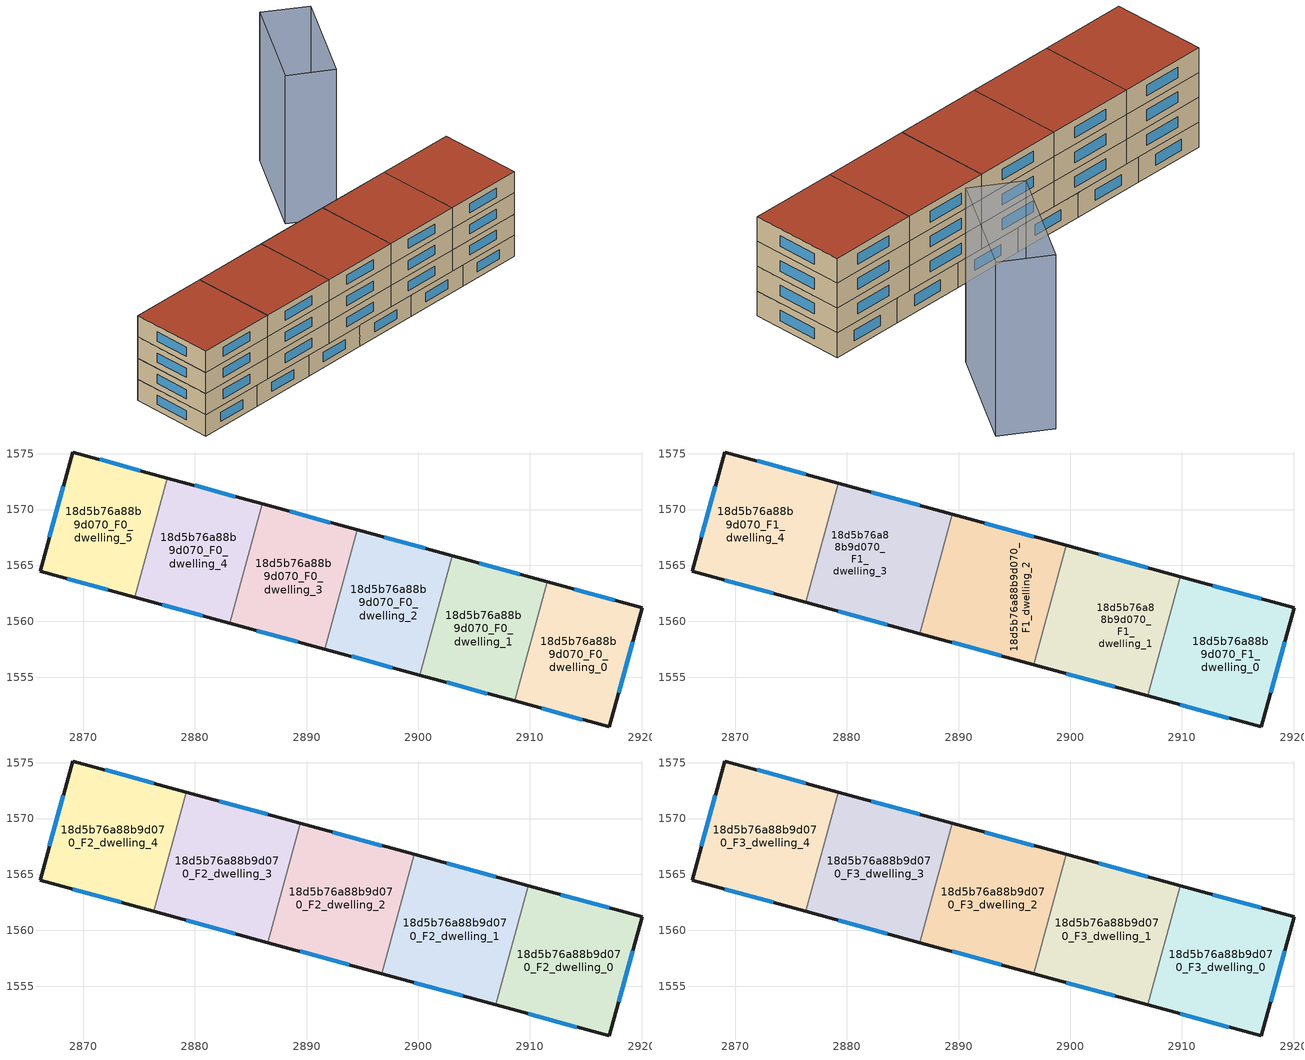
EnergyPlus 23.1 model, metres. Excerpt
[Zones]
18d5b76a88b9d070_F0_dwelling_0
 floor ground (EU_floor_Construction): 2920.03,1561.21 2917.11,1550.54 2908.62,1552.86 2911.53,1563.53 z0
 wall outside (EU_wall_Construction): 2908.62,1552.86 2917.11,1550.54 2920.03,1561.21 2911.53,1563.53 z0:3
 wall to 18d5b76a88b9d070_F0_dwelling_1 (EU_wall_Construction): 2911.53,1563.53 2908.62,1552.86 z0:3
 window (EU_Window_Construction): 2917.6,1561.87 2913.96,1562.87 / 2917.95,1553.59 2919.2,1558.16 / 2911.04,1552.2 2914.69,1551.2 z0.86:2.14
18d5b76a88b9d070_F0_dwelling_1
 floor ground (EU_floor_Construction): 2911.53,1563.53 2908.62,1552.86 2900.12,1555.18 2903.04,1565.86 z0
 wall outside (EU_wall_Construction): 2911.53,1563.53 2903.04,1565.86 / 2900.12,1555.18 2908.62,1552.86 z0:3
 wall to 18d5b76a88b9d070_F0_dwelling_2 (EU_wall_Construction): 2903.04,1565.86 2900.12,1555.18 z0:3
 window (EU_Window_Construction): 2909.11,1564.2 2905.46,1565.19 / 2902.55,1554.52 2906.19,1553.52 z0.86:2.14
18d5b76a88b9d070_F0_dwelling_2
 floor ground (EU_floor_Construction): 2903.04,1565.86 2900.12,1555.18 2891.62,1557.51 2894.54,1568.18 z0
 wall outside (EU_wall_Construction): 2903.04,1565.86 2894.54,1568.18 / 2891.62,1557.51 2900.12,1555.18 z0:3
 wall to 18d5b76a88b9d070_F0_dwelling_3 (EU_wall_Construction): 2894.54,1568.18 2891.62,1557.51 z0:3
 window (EU_Window_Construction): 2900.61,1566.52 2896.97,1567.51 / 2894.05,1556.84 2897.69,1555.85 z0.86:2.14
18d5b76a88b9d070_F0_dwelling_3
 floor ground (EU_floor_Construction): 2894.54,1568.18 2891.62,1557.51 2883.12,1559.83 2886.04,1570.5 z0
 wall outside (EU_wall_Construction): 2894.54,1568.18 2886.04,1570.5 / 2883.12,1559.83 2891.62,1557.51 z0:3
 wall to 18d5b76a88b9d070_F0_dwelling_4 (EU_wall_Construction): 2886.04,1570.5 2883.12,1559.83 z0:3
 window (EU_Window_Construction): 2892.11,1568.84 2888.47,1569.84 / 2885.55,1559.17 2889.19,1558.17 z0.86:2.14
 ceiling adiabatic (EU_roof_Construction): 2891.62,1557.51 2894.54,1568.18 2886.04,1570.5 2883.12,1559.83 z3
18d5b76a88b9d070_F0_dwelling_4
 floor ground (EU_floor_Construction): 2886.04,1570.5 2883.12,1559.83 2874.63,1562.16 2877.54,1572.83 z0
 wall outside (EU_wall_Construction): 2886.04,1570.5 2877.54,1572.83 / 2874.63,1562.16 2883.12,1559.83 z0:3
 wall to 18d5b76a88b9d070_F0_dwelling_5 (EU_wall_Construction): 2877.54,1572.83 2874.63,1562.16 z0:3
 window (EU_Window_Construction): 2883.61,1571.17 2879.97,1572.16 / 2877.05,1561.49 2880.7,1560.5 z0.86:2.14
18d5b76a88b9d070_F0_dwelling_5
 floor ground (EU_floor_Construction): 2877.54,1572.83 2874.63,1562.16 2866.13,1564.48 2869.05,1575.15 z0
 wall outside (EU_wall_Construction): 2877.54,1572.83 2869.05,1575.15 2866.13,1564.48 2874.63,1562.16 z0:3
 window (EU_Window_Construction): 2868.56,1563.82 2872.2,1562.82 / 2868.21,1572.1 2866.96,1567.53 / 2875.12,1573.49 2871.47,1574.49 z0.86:2.14
18d5b76a88b9d070_F1_dwelling_0
 floor to 18d5b76a88b9d070_F0_dwelling_0 (EU_floor_Construction): 2920.03,1561.21 2917.11,1550.54 2908.62,1552.86 2911.53,1563.53 z3
 floor to 18d5b76a88b9d070_F0_dwelling_1 (EU_floor_Construction): 2911.53,1563.53 2908.62,1552.86 2906.92,1553.33 2909.83,1564 z3
 wall outside (EU_wall_Construction): 2906.92,1553.33 2917.11,1550.54 2920.03,1561.21 2909.83,1564 z3:6
 wall to 18d5b76a88b9d070_F1_dwelling_1 (EU_wall_Construction): 2909.83,1564 2906.92,1553.33 z3:6
 window (EU_Window_Construction): 2917.12,1562 2912.75,1563.2 / 2917.95,1553.59 2919.2,1558.16 / 2909.83,1552.53 2914.2,1551.33 z3.86:5.14
18d5b76a88b9d070_F1_dwelling_1
 floor to 18d5b76a88b9d070_F0_dwelling_1 (EU_floor_Construction): 2909.83,1564 2906.92,1553.33 2900.12,1555.19 2903.04,1565.86 z3
 floor to 18d5b76a88b9d070_F0_dwelling_2 (EU_floor_Construction): 2903.04,1565.86 2900.12,1555.19 2896.72,1556.12 2899.64,1566.78 z3
 wall outside (EU_wall_Construction): 2909.83,1564 2899.64,1566.79 / 2896.72,1556.12 2906.92,1553.33 z3:6
 wall to 18d5b76a88b9d070_F1_dwelling_2 (EU_wall_Construction): 2899.64,1566.79 2896.72,1556.12 z3:6
 window (EU_Window_Construction): 2906.92,1564.79 2902.55,1565.99 / 2899.63,1555.32 2904,1554.12 z3.86:5.14
18d5b76a88b9d070_F1_dwelling_2
 floor to 18d5b76a88b9d070_F0_dwelling_2 (EU_floor_Construction): 2899.64,1566.78 2896.72,1556.12 2891.62,1557.51 2894.54,1568.18 z3
 floor adiabatic (EU_floor_Construction): 2894.54,1568.18 2891.62,1557.51 2886.52,1558.9 2889.44,1569.57 z3
 wall outside (EU_wall_Construction): 2899.64,1566.79 2889.44,1569.57 / 2886.52,1558.9 2896.72,1556.12 z3:6
 wall to 18d5b76a88b9d070_F1_dwelling_3 (EU_wall_Construction): 2889.44,1569.57 2886.52,1558.9 z3:6
 window (EU_Window_Construction): 2896.72,1567.58 2892.35,1568.78 / 2889.44,1558.11 2893.81,1556.91 z3.86:5.14
18d5b76a88b9d070_F1_dwelling_3
 floor to 18d5b76a88b9d070_F0_dwelling_4 (EU_floor_Construction): 2886.04,1570.5 2883.12,1559.83 2876.33,1561.69 2879.24,1572.36 z3
 floor adiabatic (EU_floor_Construction): 2889.44,1569.57 2886.52,1558.9 2883.12,1559.83 2886.04,1570.5 z3
 wall outside (EU_wall_Construction): 2889.44,1569.57 2879.24,1572.36 / 2876.33,1561.69 2886.52,1558.9 z3:6
 wall to 18d5b76a88b9d070_F1_dwelling_4 (EU_wall_Construction): 2879.24,1572.36 2876.33,1561.69 z3:6
 window (EU_Window_Construction): 2886.53,1570.37 2882.16,1571.57 / 2879.24,1560.9 2883.61,1559.7 z3.86:5.14
18d5b76a88b9d070_F1_dwelling_4
 floor to 18d5b76a88b9d070_F0_dwelling_4 (EU_floor_Construction): 2879.24,1572.36 2876.33,1561.69 2874.63,1562.16 2877.54,1572.83 z3
 floor to 18d5b76a88b9d070_F0_dwelling_5 (EU_floor_Construction): 2877.54,1572.83 2874.63,1562.16 2866.13,1564.48 2869.05,1575.15 z3
 wall outside (EU_wall_Construction): 2879.24,1572.36 2869.05,1575.15 2866.13,1564.48 2876.33,1561.69 z3:6
 window (EU_Window_Construction): 2869.04,1563.68 2873.41,1562.49 / 2868.21,1572.1 2866.96,1567.53 / 2876.33,1573.16 2871.96,1574.35 z3.86:5.14
18d5b76a88b9d070_F2_dwelling_0
 floor to 18d5b76a88b9d070_F1_dwelling_0 (EU_floor_Construction): 2920.03,1561.21 2917.11,1550.54 2906.92,1553.33 2909.83,1564 z6
 wall outside (EU_wall_Construction): 2906.92,1553.33 2917.11,1550.54 2920.03,1561.21 2909.83,1564 z6:9
 wall to 18d5b76a88b9d070_F2_dwelling_1 (EU_wall_Construction): 2909.83,1564 2906.92,1553.33 z6:9
 window (EU_Window_Construction): 2917.12,1562 2912.75,1563.2 / 2917.95,1553.59 2919.2,1558.16 / 2909.83,1552.53 2914.2,1551.33 z6.86:8.14
18d5b76a88b9d070_F2_dwelling_1
 floor to 18d5b76a88b9d070_F1_dwelling_1 (EU_floor_Construction): 2909.83,1564 2906.92,1553.33 2896.72,1556.12 2899.64,1566.79 z6
 wall outside (EU_wall_Construction): 2909.83,1564 2899.64,1566.79 / 2896.72,1556.12 2906.92,1553.33 z6:9
 wall to 18d5b76a88b9d070_F2_dwelling_2 (EU_wall_Construction): 2899.64,1566.79 2896.72,1556.12 z6:9
 window (EU_Window_Construction): 2906.92,1564.79 2902.55,1565.99 / 2899.63,1555.32 2904,1554.12 z6.86:8.14
18d5b76a88b9d070_F2_dwelling_2
 floor to 18d5b76a88b9d070_F1_dwelling_2 (EU_floor_Construction): 2899.64,1566.79 2896.72,1556.12 2886.52,1558.9 2889.44,1569.57 z6
 wall outside (EU_wall_Construction): 2899.64,1566.79 2889.44,1569.57 / 2886.52,1558.9 2896.72,1556.12 z6:9
 wall to 18d5b76a88b9d070_F2_dwelling_3 (EU_wall_Construction): 2889.44,1569.57 2886.52,1558.9 z6:9
 window (EU_Window_Construction): 2896.72,1567.58 2892.35,1568.78 / 2889.44,1558.11 2893.81,1556.91 z6.86:8.14
18d5b76a88b9d070_F2_dwelling_3
 floor to 18d5b76a88b9d070_F1_dwelling_3 (EU_floor_Construction): 2889.44,1569.57 2886.52,1558.9 2876.33,1561.69 2879.24,1572.36 z6
 wall outside (EU_wall_Construction): 2889.44,1569.57 2879.24,1572.36 / 2876.33,1561.69 2886.52,1558.9 z6:9
 wall to 18d5b76a88b9d070_F2_dwelling_4 (EU_wall_Construction): 2879.24,1572.36 2876.33,1561.69 z6:9
 window (EU_Window_Construction): 2886.53,1570.37 2882.16,1571.57 / 2879.24,1560.9 2883.61,1559.7 z6.86:8.14
18d5b76a88b9d070_F2_dwelling_4
 floor to 18d5b76a88b9d070_F1_dwelling_4 (EU_floor_Construction): 2879.24,1572.36 2876.33,1561.69 2866.13,1564.48 2869.05,1575.15 z6
 wall outside (EU_wall_Construction): 2879.24,1572.36 2869.05,1575.15 2866.13,1564.48 2876.33,1561.69 z6:9
 window (EU_Window_Construction): 2869.04,1563.68 2873.41,1562.49 / 2868.21,1572.1 2866.96,1567.53 / 2876.33,1573.16 2871.96,1574.35 z6.86:8.14
18d5b76a88b9d070_F3_dwelling_0
 floor to 18d5b76a88b9d070_F2_dwelling_0 (EU_floor_Construction): 2920.03,1561.21 2917.11,1550.54 2906.92,1553.33 2909.83,1564 z9
 wall outside (EU_wall_Construction): 2906.92,1553.33 2917.11,1550.54 2920.03,1561.21 2909.83,1564 z9:12
 wall to 18d5b76a88b9d070_F3_dwelling_1 (EU_wall_Construction): 2909.83,1564 2906.92,1553.33 z9:12
 window (EU_Window_Construction): 2917.12,1562 2912.75,1563.2 / 2917.95,1553.59 2919.2,1558.16 / 2909.83,1552.53 2914.2,1551.33 z9.86:11.14
 roof outside (EU_roof_Construction): 2917.11,1550.54 2920.03,1561.21 2909.83,1564 2906.92,1553.33 z12
18d5b76a88b9d070_F3_dwelling_1
 floor to 18d5b76a88b9d070_F2_dwelling_1 (EU_floor_Construction): 2909.83,1564 2906.92,1553.33 2896.72,1556.12 2899.64,1566.79 z9
 wall outside (EU_wall_Construction): 2909.83,1564 2899.64,1566.79 / 2896.72,1556.12 2906.92,1553.33 z9:12
 wall to 18d5b76a88b9d070_F3_dwelling_2 (EU_wall_Construction): 2899.64,1566.79 2896.72,1556.12 z9:12
 window (EU_Window_Construction): 2906.92,1564.79 2902.55,1565.99 / 2899.63,1555.32 2904,1554.12 z9.86:11.14
 roof outside (EU_roof_Construction): 2906.92,1553.33 2909.83,1564 2899.64,1566.79 2896.72,1556.12 z12
18d5b76a88b9d070_F3_dwelling_2
 floor to 18d5b76a88b9d070_F2_dwelling_2 (EU_floor_Construction): 2899.64,1566.79 2896.72,1556.12 2886.52,1558.9 2889.44,1569.57 z9
 wall outside (EU_wall_Construction): 2899.64,1566.79 2889.44,1569.57 / 2886.52,1558.9 2896.72,1556.12 z9:12
 wall to 18d5b76a88b9d070_F3_dwelling_3 (EU_wall_Construction): 2889.44,1569.57 2886.52,1558.9 z9:12
 window (EU_Window_Construction): 2896.72,1567.58 2892.35,1568.78 / 2889.44,1558.11 2893.81,1556.91 z9.86:11.14
 roof outside (EU_roof_Construction): 2896.72,1556.12 2899.64,1566.79 2889.44,1569.57 2886.52,1558.9 z12
18d5b76a88b9d070_F3_dwelling_3
 floor to 18d5b76a88b9d070_F2_dwelling_3 (EU_floor_Construction): 2889.44,1569.57 2886.52,1558.9 2876.33,1561.69 2879.24,1572.36 z9
 wall outside (EU_wall_Construction): 2889.44,1569.57 2879.24,1572.36 / 2876.33,1561.69 2886.52,1558.9 z9:12
 wall to 18d5b76a88b9d070_F3_dwelling_4 (EU_wall_Construction): 2879.24,1572.36 2876.33,1561.69 z9:12
 window (EU_Window_Construction): 2886.53,1570.37 2882.16,1571.57 / 2879.24,1560.9 2883.61,1559.7 z9.86:11.14
 roof outside (EU_roof_Construction): 2886.52,1558.9 2889.44,1569.57 2879.24,1572.36 2876.33,1561.69 z12
18d5b76a88b9d070_F3_dwelling_4
 floor to 18d5b76a88b9d070_F2_dwelling_4 (EU_floor_Construction): 2879.24,1572.36 2876.33,1561.69 2866.13,1564.48 2869.05,1575.15 z9
 wall outside (EU_wall_Construction): 2879.24,1572.36 2869.05,1575.15 2866.13,1564.48 2876.33,1561.69 z9:12
 window (EU_Window_Construction): 2869.04,1563.68 2873.41,1562.49 / 2868.21,1572.1 2866.96,1567.53 / 2876.33,1573.16 2871.96,1574.35 z9.86:11.14
 roof outside (EU_roof_Construction): 2876.33,1561.69 2879.24,1572.36 2869.05,1575.15 2866.13,1564.48 z12
shading: 2910.49,1577.65 2920.98,1586.69 / 2920.98,1586.69 2925.01,1582.01 / 2925.01,1582.01 2914.52,1572.97 / 2914.52,1572.97 2910.49,1577.65 z0:21
[Building]
EU S2 Campaign: North Axis=0; Terrain=City; Solar Distribution=FullExterior
[Site:Location]
Helsinki-Vantaa.AP: Latitude=60.317; Longitude=24.963; Time Zone=2; Elevation=54.6
[SizingPeriod:WeatherFileDays]
AnnualSizingPeriod: Begin Month=1; Begin Day of Month=1; End Month=12; End Day of Month=31; Day of Week for Start Day=Monday; Use Weather File Daylight Saving Period=No; Use Weather File Rain and Snow Indicators=No
[MATERIAL]
EU_InternalMass_Material: Roughness=MediumRough; Thickness=0.1; Conductivity=1; Density=1800; Specific Heat=900; Thermal Absorptance=0.9; Solar Absorptance=0.7; Visible Absorptance=0.7
[MATERIAL:NOMASS] Roughness=MediumRough; Thermal Absorptance=0.9; Solar Absorptance=0.7; Visible Absorptance=0.7
Name | Thermal Resistance
EU_wall_NoMass | 5.91765
EU_roof_NoMass | 11.1778
EU_floor_NoMass | 6.2875
[WINDOWMATERIAL:SIMPLEGLAZINGSYSTEM]
EU_Window_SimpleGlazing: UFactor=0.994035; Solar Heat Gain Coefficient=0.7; Visible Transmittance=0.7
[CONSTRUCTION]
EU_wall_Construction: EU_wall_NoMass
EU_roof_Construction: EU_roof_NoMass
EU_floor_Construction: EU_floor_NoMass
EU_Window_Construction: EU_Window_SimpleGlazing
EU_InternalMass_Construction: EU_InternalMass_Material
[ZONE] Type=1; Multiplier=1; Ceiling Height=autocalculate; Floor Area=autocalculate; Part of Total Floor Area=Yes
Name | Volume
18d5b76a88b9d070_F0_dwelling_0; 18d5b76a88b9d070_F0_dwelling_3 | 292.334
18d5b76a88b9d070_F1_dwelling_0; 18d5b76a88b9d070_F2_dwelling_0; 18d5b76a88b9d070_F3_dwelling_0; 18d5b76a88b9d070_F1_dwelling_1; 18d5b76a88b9d070_F2_dwelling_1; 18d5b76a88b9d070_F3_dwelling_1; 18d5b76a88b9d070_F1_dwelling_3; 18d5b76a88b9d070_F2_dwelling_3; 18d5b76a88b9d070_F3_dwelling_3 | 350.821
18d5b76a88b9d070_F0_dwelling_1 | 292.366
18d5b76a88b9d070_F0_dwelling_2; 18d5b76a88b9d070_F0_dwelling_5 | 292.333
18d5b76a88b9d070_F1_dwelling_2; 18d5b76a88b9d070_F2_dwelling_2; 18d5b76a88b9d070_F3_dwelling_2 | 350.78
18d5b76a88b9d070_F0_dwelling_4 | 292.365
18d5b76a88b9d070_F1_dwelling_4; 18d5b76a88b9d070_F2_dwelling_4; 18d5b76a88b9d070_F3_dwelling_4 | 350.822
[INTERNALMASS] Construction=EU_InternalMass_Construction
Name | Zone or ZoneList | Surface Area
18d5b76a88b9d070_F0_dwelling_0_EU_InternalMass | 18d5b76a88b9d070_F0_dwelling_0 | 97.4444
18d5b76a88b9d070_F0_dwelling_1_EU_InternalMass | 18d5b76a88b9d070_F0_dwelling_1 | 97.4551
18d5b76a88b9d070_F0_dwelling_2_EU_InternalMass | 18d5b76a88b9d070_F0_dwelling_2 | 97.4444
18d5b76a88b9d070_F0_dwelling_3_EU_InternalMass | 18d5b76a88b9d070_F0_dwelling_3 | 97.4444
18d5b76a88b9d070_F0_dwelling_4_EU_InternalMass | 18d5b76a88b9d070_F0_dwelling_4 | 97.4551
18d5b76a88b9d070_F0_dwelling_5_EU_InternalMass | 18d5b76a88b9d070_F0_dwelling_5 | 97.4444
18d5b76a88b9d070_F1_dwelling_0_EU_InternalMass | 18d5b76a88b9d070_F1_dwelling_0 | 116.94
18d5b76a88b9d070_F1_dwelling_1_EU_InternalMass | 18d5b76a88b9d070_F1_dwelling_1 | 116.94
18d5b76a88b9d070_F1_dwelling_2_EU_InternalMass | 18d5b76a88b9d070_F1_dwelling_2 | 116.927
18d5b76a88b9d070_F1_dwelling_3_EU_InternalMass | 18d5b76a88b9d070_F1_dwelling_3 | 116.94
18d5b76a88b9d070_F1_dwelling_4_EU_InternalMass | 18d5b76a88b9d070_F1_dwelling_4 | 116.94
18d5b76a88b9d070_F2_dwelling_0_EU_InternalMass | 18d5b76a88b9d070_F2_dwelling_0 | 116.94
18d5b76a88b9d070_F2_dwelling_1_EU_InternalMass | 18d5b76a88b9d070_F2_dwelling_1 | 116.94
18d5b76a88b9d070_F2_dwelling_2_EU_InternalMass | 18d5b76a88b9d070_F2_dwelling_2 | 116.927
18d5b76a88b9d070_F2_dwelling_3_EU_InternalMass | 18d5b76a88b9d070_F2_dwelling_3 | 116.94
18d5b76a88b9d070_F2_dwelling_4_EU_InternalMass | 18d5b76a88b9d070_F2_dwelling_4 | 116.94
18d5b76a88b9d070_F3_dwelling_0_EU_InternalMass | 18d5b76a88b9d070_F3_dwelling_0 | 116.94
18d5b76a88b9d070_F3_dwelling_1_EU_InternalMass | 18d5b76a88b9d070_F3_dwelling_1 | 116.94
18d5b76a88b9d070_F3_dwelling_2_EU_InternalMass | 18d5b76a88b9d070_F3_dwelling_2 | 116.927
18d5b76a88b9d070_F3_dwelling_3_EU_InternalMass | 18d5b76a88b9d070_F3_dwelling_3 | 116.94
18d5b76a88b9d070_F3_dwelling_4_EU_InternalMass | 18d5b76a88b9d070_F3_dwelling_4 | 116.94
[OTHEREQUIPMENT] Fuel Type=Electricity; Design Level Calculation Method=Watts/Area; Power per Zone Floor Area=1; Fraction Latent=0; Fraction Radiant=0; Fraction Lost=0; Carbon Dioxide Generation Rate=0; EndUse Subcategory=EU_Step8_InternalGains
Name | Zone or ZoneList or Space or SpaceList | Schedule
EU_Step8_InternalGain_18d5b76a88b9d070_F0_dwelling_0_f000 | 18d5b76a88b9d070_F0_dwelling_0 | EU_Step8_GainSchedule_18d5b76a88b9d070_F0_dwelling_0_f000
EU_Step8_InternalGain_18d5b76a88b9d070_F0_dwelling_1_f000 | 18d5b76a88b9d070_F0_dwelling_1 | EU_Step8_GainSchedule_18d5b76a88b9d070_F0_dwelling_1_f000
EU_Step8_InternalGain_18d5b76a88b9d070_F0_dwelling_2_f000 | 18d5b76a88b9d070_F0_dwelling_2 | EU_Step8_GainSchedule_18d5b76a88b9d070_F0_dwelling_2_f000
EU_Step8_InternalGain_18d5b76a88b9d070_F0_dwelling_3_f000 | 18d5b76a88b9d070_F0_dwelling_3 | EU_Step8_GainSchedule_18d5b76a88b9d070_F0_dwelling_3_f000
EU_Step8_InternalGain_18d5b76a88b9d070_F0_dwelling_4_f000 | 18d5b76a88b9d070_F0_dwelling_4 | EU_Step8_GainSchedule_18d5b76a88b9d070_F0_dwelling_4_f000
EU_Step8_InternalGain_18d5b76a88b9d070_F0_dwelling_5_f000 | 18d5b76a88b9d070_F0_dwelling_5 | EU_Step8_GainSchedule_18d5b76a88b9d070_F0_dwelling_5_f000
EU_Step8_InternalGain_18d5b76a88b9d070_F1_dwelling_0_f000 | 18d5b76a88b9d070_F1_dwelling_0 | EU_Step8_GainSchedule_18d5b76a88b9d070_F1_dwelling_0_f000
EU_Step8_InternalGain_18d5b76a88b9d070_F1_dwelling_1_f000 | 18d5b76a88b9d070_F1_dwelling_1 | EU_Step8_GainSchedule_18d5b76a88b9d070_F1_dwelling_1_f000
EU_Step8_InternalGain_18d5b76a88b9d070_F1_dwelling_2_f000 | 18d5b76a88b9d070_F1_dwelling_2 | EU_Step8_GainSchedule_18d5b76a88b9d070_F1_dwelling_2_f000
EU_Step8_InternalGain_18d5b76a88b9d070_F1_dwelling_3_f000 | 18d5b76a88b9d070_F1_dwelling_3 | EU_Step8_GainSchedule_18d5b76a88b9d070_F1_dwelling_3_f000
EU_Step8_InternalGain_18d5b76a88b9d070_F1_dwelling_4_f000 | 18d5b76a88b9d070_F1_dwelling_4 | EU_Step8_GainSchedule_18d5b76a88b9d070_F1_dwelling_4_f000
EU_Step8_InternalGain_18d5b76a88b9d070_F2_dwelling_0_f000 | 18d5b76a88b9d070_F2_dwelling_0 | EU_Step8_GainSchedule_18d5b76a88b9d070_F2_dwelling_0_f000
EU_Step8_InternalGain_18d5b76a88b9d070_F2_dwelling_1_f000 | 18d5b76a88b9d070_F2_dwelling_1 | EU_Step8_GainSchedule_18d5b76a88b9d070_F2_dwelling_1_f000
EU_Step8_InternalGain_18d5b76a88b9d070_F2_dwelling_2_f000 | 18d5b76a88b9d070_F2_dwelling_2 | EU_Step8_GainSchedule_18d5b76a88b9d070_F2_dwelling_2_f000
EU_Step8_InternalGain_18d5b76a88b9d070_F2_dwelling_3_f000 | 18d5b76a88b9d070_F2_dwelling_3 | EU_Step8_GainSchedule_18d5b76a88b9d070_F2_dwelling_3_f000
EU_Step8_InternalGain_18d5b76a88b9d070_F2_dwelling_4_f000 | 18d5b76a88b9d070_F2_dwelling_4 | EU_Step8_GainSchedule_18d5b76a88b9d070_F2_dwelling_4_f000
EU_Step8_InternalGain_18d5b76a88b9d070_F3_dwelling_0_f000 | 18d5b76a88b9d070_F3_dwelling_0 | EU_Step8_GainSchedule_18d5b76a88b9d070_F3_dwelling_0_f000
EU_Step8_InternalGain_18d5b76a88b9d070_F3_dwelling_1_f000 | 18d5b76a88b9d070_F3_dwelling_1 | EU_Step8_GainSchedule_18d5b76a88b9d070_F3_dwelling_1_f000
EU_Step8_InternalGain_18d5b76a88b9d070_F3_dwelling_2_f000 | 18d5b76a88b9d070_F3_dwelling_2 | EU_Step8_GainSchedule_18d5b76a88b9d070_F3_dwelling_2_f000
EU_Step8_InternalGain_18d5b76a88b9d070_F3_dwelling_3_f000 | 18d5b76a88b9d070_F3_dwelling_3 | EU_Step8_GainSchedule_18d5b76a88b9d070_F3_dwelling_3_f000
EU_Step8_InternalGain_18d5b76a88b9d070_F3_dwelling_4_f000 | 18d5b76a88b9d070_F3_dwelling_4 | EU_Step8_GainSchedule_18d5b76a88b9d070_F3_dwelling_4_f000
[ZONEVENTILATION:DESIGNFLOWRATE] Schedule=EU_AlwaysOn; Design Flow Rate Calculation Method=AirChanges/Hour; Air Changes per Hour=0.596421; Ventilation Type=Natural; Fan Pressure Rise=0; Fan Total Efficiency=1; Constant Term Coefficient=1; Temperature Term Coefficient=0; Velocity Term Coefficient=0; Velocity Squared Term Coefficient=0; Minimum Indoor Temperature=-100; Maximum Indoor Temperature=100; Delta Temperature=-100; Minimum Outdoor Temperature=-100; Maximum Outdoor Temperature=100; Maximum Wind Speed=40
Name | Zone or ZoneList or Space or SpaceList
EU_ConstantAir_18d5b76a88b9d070_F0_dwelling_0 | 18d5b76a88b9d070_F0_dwelling_0
EU_ConstantAir_18d5b76a88b9d070_F0_dwelling_1 | 18d5b76a88b9d070_F0_dwelling_1
EU_ConstantAir_18d5b76a88b9d070_F0_dwelling_2 | 18d5b76a88b9d070_F0_dwelling_2
EU_ConstantAir_18d5b76a88b9d070_F0_dwelling_3 | 18d5b76a88b9d070_F0_dwelling_3
EU_ConstantAir_18d5b76a88b9d070_F0_dwelling_4 | 18d5b76a88b9d070_F0_dwelling_4
EU_ConstantAir_18d5b76a88b9d070_F0_dwelling_5 | 18d5b76a88b9d070_F0_dwelling_5
EU_ConstantAir_18d5b76a88b9d070_F1_dwelling_0 | 18d5b76a88b9d070_F1_dwelling_0
EU_ConstantAir_18d5b76a88b9d070_F1_dwelling_1 | 18d5b76a88b9d070_F1_dwelling_1
EU_ConstantAir_18d5b76a88b9d070_F1_dwelling_2 | 18d5b76a88b9d070_F1_dwelling_2
EU_ConstantAir_18d5b76a88b9d070_F1_dwelling_3 | 18d5b76a88b9d070_F1_dwelling_3
EU_ConstantAir_18d5b76a88b9d070_F1_dwelling_4 | 18d5b76a88b9d070_F1_dwelling_4
EU_ConstantAir_18d5b76a88b9d070_F2_dwelling_0 | 18d5b76a88b9d070_F2_dwelling_0
EU_ConstantAir_18d5b76a88b9d070_F2_dwelling_1 | 18d5b76a88b9d070_F2_dwelling_1
EU_ConstantAir_18d5b76a88b9d070_F2_dwelling_2 | 18d5b76a88b9d070_F2_dwelling_2
EU_ConstantAir_18d5b76a88b9d070_F2_dwelling_3 | 18d5b76a88b9d070_F2_dwelling_3
EU_ConstantAir_18d5b76a88b9d070_F2_dwelling_4 | 18d5b76a88b9d070_F2_dwelling_4
EU_ConstantAir_18d5b76a88b9d070_F3_dwelling_0 | 18d5b76a88b9d070_F3_dwelling_0
EU_ConstantAir_18d5b76a88b9d070_F3_dwelling_1 | 18d5b76a88b9d070_F3_dwelling_1
EU_ConstantAir_18d5b76a88b9d070_F3_dwelling_2 | 18d5b76a88b9d070_F3_dwelling_2
EU_ConstantAir_18d5b76a88b9d070_F3_dwelling_3 | 18d5b76a88b9d070_F3_dwelling_3
EU_ConstantAir_18d5b76a88b9d070_F3_dwelling_4 | 18d5b76a88b9d070_F3_dwelling_4
[HVACTEMPLATE:THERMOSTAT] Constant Heating Setpoint=20; Constant Cooling Setpoint=50
EU_HeatOnly_18d5b76a88b9d070_F0_dwelling_0; EU_HeatOnly_18d5b76a88b9d070_F0_dwelling_1; EU_HeatOnly_18d5b76a88b9d070_F0_dwelling_2; EU_HeatOnly_18d5b76a88b9d070_F0_dwelling_3; EU_HeatOnly_18d5b76a88b9d070_F0_dwelling_4; EU_HeatOnly_18d5b76a88b9d070_F0_dwelling_5; EU_HeatOnly_18d5b76a88b9d070_F1_dwelling_0; EU_HeatOnly_18d5b76a88b9d070_F1_dwelling_1; EU_HeatOnly_18d5b76a88b9d070_F1_dwelling_2; EU_HeatOnly_18d5b76a88b9d070_F1_dwelling_3; EU_HeatOnly_18d5b76a88b9d070_F1_dwelling_4; EU_HeatOnly_18d5b76a88b9d070_F2_dwelling_0; EU_HeatOnly_18d5b76a88b9d070_F2_dwelling_1; EU_HeatOnly_18d5b76a88b9d070_F2_dwelling_2; EU_HeatOnly_18d5b76a88b9d070_F2_dwelling_3; EU_HeatOnly_18d5b76a88b9d070_F2_dwelling_4; EU_HeatOnly_18d5b76a88b9d070_F3_dwelling_0; EU_HeatOnly_18d5b76a88b9d070_F3_dwelling_1; EU_HeatOnly_18d5b76a88b9d070_F3_dwelling_2; EU_HeatOnly_18d5b76a88b9d070_F3_dwelling_3; EU_HeatOnly_18d5b76a88b9d070_F3_dwelling_4
[HVACTEMPLATE:ZONE:IDEALLOADSAIRSYSTEM] System Availability Schedule=EU_AlwaysOn; Maximum Heating Supply Air Temperature=50; Minimum Cooling Supply Air Temperature=13; Maximum Heating Supply Air Humidity Ratio=0.0156; Minimum Cooling Supply Air Humidity Ratio=0.0077; Heating Limit=NoLimit; Cooling Limit=NoLimit; Heating Availability Schedule=EU_AlwaysOn; Cooling Availability Schedule=EU_CoolingOff; Dehumidification Control Type=ConstantSensibleHeatRatio; Cooling Sensible Heat Ratio=0.7; Dehumidification Setpoint=60; Humidification Control Type=None; Humidification Setpoint=30; Outdoor Air Method=None; Outdoor Air Flow Rate per Person=0.00944; Outdoor Air Flow Rate per Zone Floor Area=0; Outdoor Air Flow Rate per Zone=0; Demand Controlled Ventilation Type=None; Outdoor Air Economizer Type=NoEconomizer; Heat Recovery Type=None; Sensible Heat Recovery Effectiveness=0.7; Latent Heat Recovery Effectiveness=0.65
Name | Template Thermostat
18d5b76a88b9d070_F0_dwelling_0 | EU_HeatOnly_18d5b76a88b9d070_F0_dwelling_0
18d5b76a88b9d070_F0_dwelling_1 | EU_HeatOnly_18d5b76a88b9d070_F0_dwelling_1
18d5b76a88b9d070_F0_dwelling_2 | EU_HeatOnly_18d5b76a88b9d070_F0_dwelling_2
18d5b76a88b9d070_F0_dwelling_3 | EU_HeatOnly_18d5b76a88b9d070_F0_dwelling_3
18d5b76a88b9d070_F0_dwelling_4 | EU_HeatOnly_18d5b76a88b9d070_F0_dwelling_4
18d5b76a88b9d070_F0_dwelling_5 | EU_HeatOnly_18d5b76a88b9d070_F0_dwelling_5
18d5b76a88b9d070_F1_dwelling_0 | EU_HeatOnly_18d5b76a88b9d070_F1_dwelling_0
18d5b76a88b9d070_F1_dwelling_1 | EU_HeatOnly_18d5b76a88b9d070_F1_dwelling_1
18d5b76a88b9d070_F1_dwelling_2 | EU_HeatOnly_18d5b76a88b9d070_F1_dwelling_2
18d5b76a88b9d070_F1_dwelling_3 | EU_HeatOnly_18d5b76a88b9d070_F1_dwelling_3
18d5b76a88b9d070_F1_dwelling_4 | EU_HeatOnly_18d5b76a88b9d070_F1_dwelling_4
18d5b76a88b9d070_F2_dwelling_0 | EU_HeatOnly_18d5b76a88b9d070_F2_dwelling_0
18d5b76a88b9d070_F2_dwelling_1 | EU_HeatOnly_18d5b76a88b9d070_F2_dwelling_1
18d5b76a88b9d070_F2_dwelling_2 | EU_HeatOnly_18d5b76a88b9d070_F2_dwelling_2
18d5b76a88b9d070_F2_dwelling_3 | EU_HeatOnly_18d5b76a88b9d070_F2_dwelling_3
18d5b76a88b9d070_F2_dwelling_4 | EU_HeatOnly_18d5b76a88b9d070_F2_dwelling_4
18d5b76a88b9d070_F3_dwelling_0 | EU_HeatOnly_18d5b76a88b9d070_F3_dwelling_0
18d5b76a88b9d070_F3_dwelling_1 | EU_HeatOnly_18d5b76a88b9d070_F3_dwelling_1
18d5b76a88b9d070_F3_dwelling_2 | EU_HeatOnly_18d5b76a88b9d070_F3_dwelling_2
18d5b76a88b9d070_F3_dwelling_3 | EU_HeatOnly_18d5b76a88b9d070_F3_dwelling_3
18d5b76a88b9d070_F3_dwelling_4 | EU_HeatOnly_18d5b76a88b9d070_F3_dwelling_4
[SIZING:ZONE] Zone Cooling Design Supply Air Temperature Input Method=SupplyAirTemperature; Zone Cooling Design Supply Air Temperature=13; Zone Heating Design Supply Air Temperature Input Method=SupplyAirTemperature; Zone Heating Design Supply Air Temperature=50; Zone Cooling Design Supply Air Humidity Ratio=0.008; Zone Heating Design Supply Air Humidity Ratio=0.008; Cooling Design Air Flow Method=DesignDay; Cooling Design Air Flow Rate=0; Cooling Minimum Air Flow per Zone Floor Area=0.000762; Cooling Minimum Air Flow=0; Cooling Minimum Air Flow Fraction=0.2; Heating Design Air Flow Method=DesignDay; Heating Design Air Flow Rate=0; Heating Maximum Air Flow per Zone Floor Area=0.002032; Heating Maximum Air Flow=0.141576; Heating Maximum Air Flow Fraction=0.3; Account for Dedicated Outdoor Air System=No; Dedicated Outdoor Air System Control Strategy=NeutralSupplyAir; Dedicated Outdoor Air Low Setpoint Temperature for Design=autosize; Dedicated Outdoor Air High Setpoint Temperature for Design=autosize; Zone Load Sizing Method=Sensible Load Only No Latent Load; Zone Latent Cooling Design Supply Air Humidity Ratio Input Method=HumidityRatioDifference; Zone Cooling Design Supply Air Humidity Ratio Difference=0.005; Zone Latent Heating Design Supply Air Humidity Ratio Input Method=HumidityRatioDifference; Zone Humidification Design Supply Air Humidity Ratio Difference=0.005
18d5b76a88b9d070_F0_dwelling_0; 18d5b76a88b9d070_F0_dwelling_1; 18d5b76a88b9d070_F0_dwelling_2; 18d5b76a88b9d070_F0_dwelling_3; 18d5b76a88b9d070_F0_dwelling_4; 18d5b76a88b9d070_F0_dwelling_5; 18d5b76a88b9d070_F1_dwelling_0; 18d5b76a88b9d070_F1_dwelling_1; 18d5b76a88b9d070_F1_dwelling_2; 18d5b76a88b9d070_F1_dwelling_3; 18d5b76a88b9d070_F1_dwelling_4; 18d5b76a88b9d070_F2_dwelling_0; 18d5b76a88b9d070_F2_dwelling_1; 18d5b76a88b9d070_F2_dwelling_2; 18d5b76a88b9d070_F2_dwelling_3; 18d5b76a88b9d070_F2_dwelling_4; 18d5b76a88b9d070_F3_dwelling_0; 18d5b76a88b9d070_F3_dwelling_1; 18d5b76a88b9d070_F3_dwelling_2; 18d5b76a88b9d070_F3_dwelling_3; 18d5b76a88b9d070_F3_dwelling_4
[SCHEDULE:CONSTANT]
Name | Hourly Value
EU_AlwaysOn | 1
EU_CoolingOff | 0
[SCHEDULE:FILE] Column Number=1; Rows to Skip at Top=0; Number of Hours of Data=8760; Column Separator=Comma; Interpolate to Timestep=No; Minutes per Item=60; Adjust Schedule for Daylight Savings=Yes
Name | File
EU_Step8_GainSchedule_18d5b76a88b9d070_F0_dwelling_0_f000 | ../../schedules/18d5b76a88b9d070/18d5b76a88b9d070_F0_dwelling_0_f000_gain.csv
EU_Step8_GainSchedule_18d5b76a88b9d070_F0_dwelling_1_f000 | ../../schedules/18d5b76a88b9d070/18d5b76a88b9d070_F0_dwelling_1_f000_gain.csv
EU_Step8_GainSchedule_18d5b76a88b9d070_F0_dwelling_2_f000 | ../../schedules/18d5b76a88b9d070/18d5b76a88b9d070_F0_dwelling_2_f000_gain.csv
EU_Step8_GainSchedule_18d5b76a88b9d070_F0_dwelling_3_f000 | ../../schedules/18d5b76a88b9d070/18d5b76a88b9d070_F0_dwelling_3_f000_gain.csv
EU_Step8_GainSchedule_18d5b76a88b9d070_F0_dwelling_4_f000 | ../../schedules/18d5b76a88b9d070/18d5b76a88b9d070_F0_dwelling_4_f000_gain.csv
EU_Step8_GainSchedule_18d5b76a88b9d070_F0_dwelling_5_f000 | ../../schedules/18d5b76a88b9d070/18d5b76a88b9d070_F0_dwelling_5_f000_gain.csv
EU_Step8_GainSchedule_18d5b76a88b9d070_F1_dwelling_0_f000 | ../../schedules/18d5b76a88b9d070/18d5b76a88b9d070_F1_dwelling_0_f000_gain.csv
EU_Step8_GainSchedule_18d5b76a88b9d070_F1_dwelling_1_f000 | ../../schedules/18d5b76a88b9d070/18d5b76a88b9d070_F1_dwelling_1_f000_gain.csv
EU_Step8_GainSchedule_18d5b76a88b9d070_F1_dwelling_2_f000 | ../../schedules/18d5b76a88b9d070/18d5b76a88b9d070_F1_dwelling_2_f000_gain.csv
EU_Step8_GainSchedule_18d5b76a88b9d070_F1_dwelling_3_f000 | ../../schedules/18d5b76a88b9d070/18d5b76a88b9d070_F1_dwelling_3_f000_gain.csv
EU_Step8_GainSchedule_18d5b76a88b9d070_F1_dwelling_4_f000 | ../../schedules/18d5b76a88b9d070/18d5b76a88b9d070_F1_dwelling_4_f000_gain.csv
EU_Step8_GainSchedule_18d5b76a88b9d070_F2_dwelling_0_f000 | ../../schedules/18d5b76a88b9d070/18d5b76a88b9d070_F2_dwelling_0_f000_gain.csv
EU_Step8_GainSchedule_18d5b76a88b9d070_F2_dwelling_1_f000 | ../../schedules/18d5b76a88b9d070/18d5b76a88b9d070_F2_dwelling_1_f000_gain.csv
EU_Step8_GainSchedule_18d5b76a88b9d070_F2_dwelling_2_f000 | ../../schedules/18d5b76a88b9d070/18d5b76a88b9d070_F2_dwelling_2_f000_gain.csv
EU_Step8_GainSchedule_18d5b76a88b9d070_F2_dwelling_3_f000 | ../../schedules/18d5b76a88b9d070/18d5b76a88b9d070_F2_dwelling_3_f000_gain.csv
EU_Step8_GainSchedule_18d5b76a88b9d070_F2_dwelling_4_f000 | ../../schedules/18d5b76a88b9d070/18d5b76a88b9d070_F2_dwelling_4_f000_gain.csv
EU_Step8_GainSchedule_18d5b76a88b9d070_F3_dwelling_0_f000 | ../../schedules/18d5b76a88b9d070/18d5b76a88b9d070_F3_dwelling_0_f000_gain.csv
EU_Step8_GainSchedule_18d5b76a88b9d070_F3_dwelling_1_f000 | ../../schedules/18d5b76a88b9d070/18d5b76a88b9d070_F3_dwelling_1_f000_gain.csv
EU_Step8_GainSchedule_18d5b76a88b9d070_F3_dwelling_2_f000 | ../../schedules/18d5b76a88b9d070/18d5b76a88b9d070_F3_dwelling_2_f000_gain.csv
EU_Step8_GainSchedule_18d5b76a88b9d070_F3_dwelling_3_f000 | ../../schedules/18d5b76a88b9d070/18d5b76a88b9d070_F3_dwelling_3_f000_gain.csv
EU_Step8_GainSchedule_18d5b76a88b9d070_F3_dwelling_4_f000 | ../../schedules/18d5b76a88b9d070/18d5b76a88b9d070_F3_dwelling_4_f000_gain.csv
